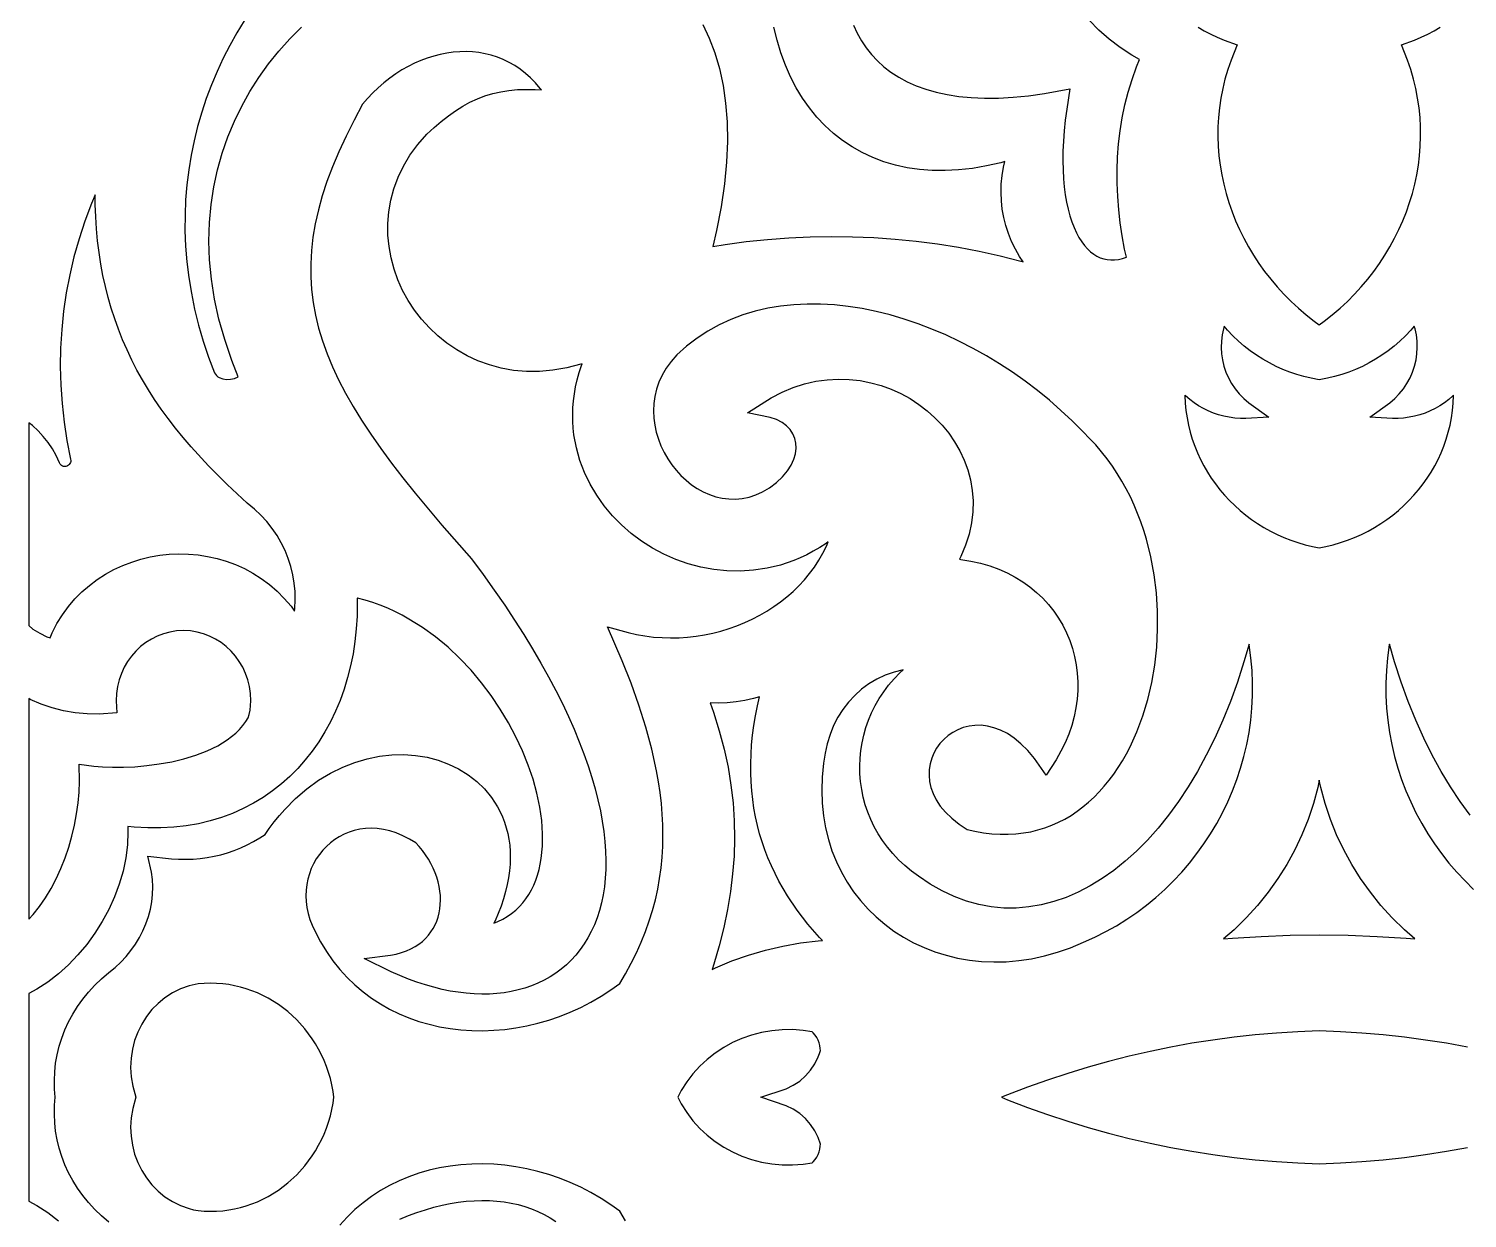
# Model space of a CAD drawing. Extents: x -375 to 375, y -1025 to 1025.
# Drawn here: x -265 to -192.5, y -40 to 19.9 of the extents above; entities that cross this region are included whole.
import ezdxf

# ---------------------------------------------------------------- set-up
doc = ezdxf.new("R2010")
doc.units = 0
doc.layers.add('LAYER_10', color=1, linetype='CONTINUOUS')

msp = doc.modelspace()

# ---------------------------------------------------------------- linework, layer by layer
at = {"layer": 'LAYER_10'}
for points in [[(-254.145, 20.337), (-254.523, 19.721), (-254.879, 19.089), (-255.211, 18.443), (-255.518, 17.783), (-255.801, 17.109), (-256.059, 16.422), (-256.291, 15.723), (-256.496, 15.013), (-256.673, 14.291), (-256.823, 13.56), (-256.944, 12.818), (-257.036, 12.067), (-257.098, 11.308), (-257.13, 10.541), (-257.131, 9.767), (-257.1, 8.986), (-257.037, 8.199), (-256.941, 7.407), (-256.811, 6.609), (-256.647, 5.808), (-256.447, 5.003), (-256.213, 4.194), (-255.942, 3.384), (-255.645, 2.6), (-255.599, 2.533), (-255.537, 2.464), (-255.47, 2.407), (-255.405, 2.365), (-255.232, 2.295), (-255.047, 2.266), (-254.847, 2.276), (-254.64, 2.325), (-254.446, 2.408), (-254.775, 3.225), (-255.132, 4.274), (-255.421, 5.305), (-255.642, 6.318), (-255.798, 7.312), (-255.892, 8.286), (-255.925, 9.24), (-255.899, 10.172), (-255.817, 11.082), (-255.681, 11.969), (-255.493, 12.833), (-255.256, 13.672), (-254.971, 14.487), (-254.642, 15.275), (-254.269, 16.037), (-253.857, 16.772), (-253.406, 17.479), (-252.92, 18.157), (-252.401, 18.807), (-251.85, 19.427), (-251.271, 20.018)], [(-223.463, 20.106), (-223.277, 19.707), (-223.063, 19.328), (-222.822, 18.968), (-222.553, 18.629), (-222.255, 18.31), (-221.928, 18.013), (-221.571, 17.738), (-221.182, 17.486), (-220.762, 17.259), (-220.309, 17.056), (-219.822, 16.88), (-219.301, 16.731), (-218.745, 16.611), (-218.154, 16.521), (-217.526, 16.462), (-216.862, 16.435), (-216.161, 16.442), (-215.423, 16.483), (-214.647, 16.56), (-213.832, 16.674), (-212.557, 16.901), (-212.718, 15.888), (-212.791, 15.326), (-212.848, 14.784), (-212.886, 14.262), (-212.909, 13.76), (-212.915, 13.278), (-212.906, 12.818), (-212.882, 12.379), (-212.844, 11.961), (-212.792, 11.564), (-212.727, 11.19), (-212.65, 10.838), (-212.561, 10.508), (-212.46, 10.201), (-212.35, 9.916), (-212.23, 9.655), (-212.102, 9.418), (-211.965, 9.204), (-211.822, 9.013), (-211.673, 8.845), (-211.518, 8.7), (-211.358, 8.578), (-211.195, 8.478), (-211.027, 8.399), (-210.855, 8.341), (-210.678, 8.304), (-210.496, 8.287), (-210.308, 8.291), (-210.115, 8.317), (-209.915, 8.365), (-209.713, 8.435), (-209.802, 8.838), (-209.925, 9.496), (-210.024, 10.157), (-210.1, 10.819), (-210.152, 11.483), (-210.179, 12.146), (-210.181, 12.809), (-210.157, 13.471), (-210.106, 14.131), (-210.027, 14.788), (-209.921, 15.442), (-209.785, 16.092), (-209.621, 16.737), (-209.426, 17.377), (-209.201, 18.01), (-209.051, 18.375), (-209.431, 18.592), (-210.021, 18.984), (-210.577, 19.409), (-211.099, 19.867), (-211.585, 20.354)], [(-231.051, 20.149), (-230.724, 19.456), (-230.444, 18.713), (-230.212, 17.921), (-230.031, 17.08), (-229.903, 16.189), (-229.829, 15.248), (-229.812, 14.256), (-229.854, 13.213), (-229.957, 12.118), (-230.122, 10.97), (-230.351, 9.769), (-230.54, 8.971), (-229.928, 9.071), (-228.861, 9.214), (-227.792, 9.325), (-226.721, 9.405), (-225.649, 9.454), (-224.577, 9.471), (-223.505, 9.458), (-222.434, 9.413), (-221.365, 9.337), (-220.299, 9.23), (-219.236, 9.092), (-218.177, 8.923), (-217.123, 8.723), (-216.074, 8.493), (-215.032, 8.231), (-214.918, 8.199), (-215.094, 8.464), (-215.307, 8.837), (-215.493, 9.221), (-215.652, 9.615), (-215.783, 10.018), (-215.887, 10.427), (-215.963, 10.843), (-216.01, 11.263), (-216.028, 11.686), (-216.018, 12.111), (-215.978, 12.536), (-215.908, 12.959), (-215.84, 13.244), (-216.043, 13.186), (-216.765, 13.021), (-217.472, 12.899), (-218.163, 12.821), (-218.837, 12.786), (-219.493, 12.794), (-220.131, 12.843), (-220.75, 12.933), (-221.348, 13.064), (-221.926, 13.235), (-222.482, 13.445), (-223.015, 13.693), (-223.524, 13.979), (-224.009, 14.302), (-224.467, 14.661), (-224.9, 15.055), (-225.304, 15.482), (-225.681, 15.943), (-226.029, 16.437), (-226.347, 16.961), (-226.634, 17.515), (-226.891, 18.099), (-227.116, 18.712), (-227.309, 19.351), (-227.469, 20.018)], [(-206.097, 20.016), (-205.788, 19.831), (-205.468, 19.66), (-205.136, 19.502), (-204.794, 19.359), (-204.135, 19.121), (-204.444, 18.345), (-204.607, 17.872), (-204.747, 17.395), (-204.863, 16.916), (-204.956, 16.434), (-205.027, 15.951), (-205.076, 15.467), (-205.102, 14.983), (-205.107, 14.5), (-205.09, 14.017), (-205.052, 13.535), (-204.993, 13.056), (-204.914, 12.58), (-204.813, 12.107), (-204.693, 11.638), (-204.553, 11.174), (-204.393, 10.715), (-204.214, 10.262), (-204.016, 9.816), (-203.799, 9.376), (-203.564, 8.945), (-203.31, 8.522), (-203.038, 8.108), (-202.749, 7.704), (-202.442, 7.311), (-202.118, 6.928), (-201.778, 6.557), (-201.421, 6.199), (-201.047, 5.853), (-200.657, 5.521), (-200.252, 5.203), (-200, 5.021), (-199.748, 5.203), (-199.342, 5.521), (-198.953, 5.853), (-198.579, 6.199), (-198.222, 6.557), (-197.881, 6.928), (-197.558, 7.311), (-197.251, 7.704), (-196.962, 8.108), (-196.69, 8.522), (-196.436, 8.945), (-196.201, 9.376), (-195.984, 9.816), (-195.786, 10.262), (-195.607, 10.715), (-195.447, 11.174), (-195.307, 11.638), (-195.186, 12.107), (-195.086, 12.58), (-195.007, 13.056), (-194.948, 13.535), (-194.91, 14.017), (-194.893, 14.5), (-194.898, 14.983), (-194.924, 15.467), (-194.973, 15.951), (-195.043, 16.434), (-195.137, 16.916), (-195.253, 17.395), (-195.393, 17.872), (-195.556, 18.345), (-195.864, 19.121), (-195.206, 19.359), (-194.864, 19.502), (-194.532, 19.66), (-194.212, 19.831), (-193.903, 20.016)], [(-260.971, -40.165), (-261.335, -39.853), (-261.676, -39.524), (-261.992, -39.18), (-262.282, -38.822), (-262.547, -38.452), (-262.785, -38.07), (-262.996, -37.678), (-263.181, -37.276), (-263.338, -36.866), (-263.468, -36.448), (-263.571, -36.024), (-263.646, -35.594), (-263.693, -35.161), (-263.711, -34.723), (-263.702, -34.284), (-263.667, -33.881), (-263.702, -33.478), (-263.711, -33.038), (-263.693, -32.601), (-263.646, -32.167), (-263.571, -31.738), (-263.468, -31.313), (-263.338, -30.896), (-263.181, -30.485), (-262.996, -30.084), (-262.785, -29.691), (-262.547, -29.31), (-262.282, -28.939), (-261.992, -28.582), (-261.676, -28.238), (-261.335, -27.908), (-260.971, -27.597), (-260.654, -27.344), (-260.368, -27.079), (-260.102, -26.794), (-259.855, -26.491), (-259.631, -26.173), (-259.429, -25.84), (-259.252, -25.495), (-259.1, -25.14), (-258.973, -24.778), (-258.874, -24.409), (-258.804, -24.037), (-258.762, -23.663), (-258.751, -23.288), (-258.771, -22.916), (-258.823, -22.548), (-259.01, -21.746), (-257.818, -21.874), (-257.45, -21.892), (-257.084, -21.894), (-256.723, -21.881), (-256.366, -21.851), (-256.014, -21.805), (-255.667, -21.743), (-255.325, -21.664), (-254.986, -21.568), (-254.653, -21.454), (-254.323, -21.323), (-253.998, -21.174), (-253.677, -21.006), (-253.361, -20.82), (-253.091, -20.642), (-252.885, -20.344), (-252.634, -20.008), (-252.376, -19.689), (-252.109, -19.385), (-251.562, -18.833), (-250.992, -18.343), (-250.404, -17.917), (-249.802, -17.555), (-249.189, -17.253), (-248.571, -17.013), (-247.95, -16.831), (-247.33, -16.706), (-246.715, -16.638), (-246.11, -16.625), (-245.517, -16.666), (-244.94, -16.76), (-244.384, -16.904), (-243.852, -17.099), (-243.348, -17.342), (-242.875, -17.634), (-242.439, -17.972), (-242.043, -18.355), (-241.694, -18.778), (-241.534, -19.011), (-241.389, -19.25), (-241.258, -19.5), (-241.14, -19.759), (-241.037, -20.028), (-240.948, -20.306), (-240.875, -20.593), (-240.818, -20.888), (-240.777, -21.192), (-240.752, -21.503), (-240.745, -21.823), (-240.756, -22.149), (-240.784, -22.483), (-240.831, -22.824), (-240.896, -23.171), (-240.98, -23.524), (-241.084, -23.884), (-241.207, -24.25), (-241.351, -24.622), (-241.515, -24.999), (-241.57, -25.112), (-241.379, -25.034), (-241.129, -24.909), (-240.895, -24.77), (-240.677, -24.618), (-240.475, -24.452), (-240.287, -24.274), (-240.115, -24.082), (-239.956, -23.879), (-239.812, -23.664), (-239.682, -23.436), (-239.565, -23.198), (-239.462, -22.948), (-239.372, -22.688), (-239.296, -22.417), (-239.234, -22.137), (-239.185, -21.851), (-239.126, -21.242), (-239.12, -20.608), (-239.165, -19.948), (-239.262, -19.267), (-239.408, -18.57), (-239.602, -17.863), (-239.843, -17.149), (-240.13, -16.434), (-240.461, -15.722), (-240.834, -15.019), (-241.249, -14.327), (-241.702, -13.653), (-242.194, -13.001), (-242.722, -12.375), (-243.284, -11.78), (-243.879, -11.22), (-244.506, -10.7), (-245.162, -10.224), (-245.849, -9.795), (-246.198, -9.602), (-246.557, -9.422), (-246.922, -9.255), (-247.292, -9.104), (-247.669, -8.967), (-248.051, -8.847), (-248.439, -8.743), (-248.463, -8.738), (-248.455, -8.998), (-248.466, -9.65), (-248.505, -10.293), (-248.572, -10.925), (-248.667, -11.545), (-248.79, -12.153), (-248.939, -12.748), (-249.116, -13.327), (-249.319, -13.892), (-249.548, -14.44), (-249.803, -14.97), (-250.083, -15.481), (-250.388, -15.973), (-250.718, -16.445), (-251.073, -16.894), (-251.451, -17.321), (-251.853, -17.724), (-252.278, -18.102), (-252.725, -18.454), (-253.195, -18.779), (-253.686, -19.076), (-254.199, -19.344), (-254.733, -19.581), (-255.287, -19.788), (-255.86, -19.962), (-256.453, -20.103), (-257.064, -20.21), (-257.694, -20.283), (-258.341, -20.319), (-259.006, -20.318), (-259.687, -20.28), (-260.017, -20.244), (-260.007, -20.515), (-260.031, -21.168), (-260.114, -21.829), (-260.253, -22.488), (-260.444, -23.142), (-260.685, -23.787), (-260.971, -24.418), (-261.301, -25.03), (-261.672, -25.62), (-262.08, -26.183), (-262.524, -26.714), (-262.999, -27.21), (-263.505, -27.665), (-264.038, -28.075), (-264.596, -28.436), (-265, -28.649), (-264.998, -33.881), (-265, -39.113), (-264.596, -39.326), (-264.038, -39.686), (-263.505, -40.097)], [(-192.404, -19.678), (-192.908, -18.987), (-193.395, -18.253), (-193.863, -17.476), (-194.311, -16.658), (-194.738, -15.797), (-195.142, -14.897), (-195.523, -13.956), (-195.879, -12.975), (-196.209, -11.956), (-196.465, -11.064), (-196.472, -11.103), (-196.56, -11.745), (-196.617, -12.385), (-196.644, -13.02), (-196.642, -13.651), (-196.611, -14.277), (-196.551, -14.897), (-196.464, -15.51), (-196.35, -16.116), (-196.209, -16.714), (-196.042, -17.303), (-195.85, -17.882), (-195.633, -18.451), (-195.392, -19.01), (-195.127, -19.556), (-194.838, -20.089), (-194.528, -20.61), (-194.195, -21.116), (-193.841, -21.607), (-193.466, -22.083), (-193.071, -22.543), (-192.656, -22.985), (-192.223, -23.41)], [(-192.528, -31.355), (-193.584, -31.163), (-194.646, -30.996), (-195.712, -30.854), (-196.781, -30.737), (-197.854, -30.644), (-198.93, -30.576), (-200, -30.534), (-201.07, -30.576), (-202.146, -30.644), (-203.219, -30.737), (-204.288, -30.854), (-205.354, -30.996), (-206.416, -31.163), (-207.472, -31.355), (-208.524, -31.57), (-209.57, -31.811), (-210.61, -32.075), (-211.643, -32.364), (-212.669, -32.676), (-213.688, -33.013), (-214.699, -33.373), (-215.701, -33.758), (-216.001, -33.881), (-215.701, -34.004), (-214.699, -34.388), (-213.688, -34.749), (-212.669, -35.086), (-211.643, -35.398), (-210.61, -35.687), (-209.57, -35.951), (-208.524, -36.191), (-207.472, -36.407), (-206.416, -36.598), (-205.354, -36.765), (-204.288, -36.908), (-203.219, -37.025), (-202.146, -37.118), (-201.07, -37.186), (-200, -37.228), (-198.93, -37.186), (-197.854, -37.118), (-196.781, -37.025), (-195.712, -36.908), (-194.646, -36.765), (-193.584, -36.598), (-192.528, -36.407)], [(-234.945, -40.094), (-235.236, -39.61), (-235.676, -39.293), (-236.173, -38.972), (-236.682, -38.677), (-237.201, -38.409), (-237.73, -38.169), (-238.267, -37.956), (-238.811, -37.77), (-239.36, -37.612), (-239.913, -37.481), (-240.468, -37.378), (-241.024, -37.303), (-241.58, -37.255), (-242.134, -37.235), (-242.686, -37.244), (-243.233, -37.28), (-243.774, -37.344), (-244.308, -37.437), (-244.833, -37.557), (-245.349, -37.706), (-245.853, -37.883), (-246.345, -38.088), (-246.823, -38.321), (-247.286, -38.583), (-247.733, -38.873), (-248.162, -39.191), (-248.573, -39.539), (-248.963, -39.915), (-249.332, -40.319)], [(-246.311, -40.011), (-245.877, -39.835), (-245.448, -39.678), (-245.023, -39.54), (-244.602, -39.419), (-244.185, -39.317), (-243.772, -39.233), (-243.365, -39.166), (-242.964, -39.118), (-242.568, -39.088), (-242.179, -39.076), (-241.797, -39.082), (-241.422, -39.106), (-241.055, -39.148), (-240.697, -39.208), (-240.346, -39.286), (-240.006, -39.381), (-239.675, -39.495), (-239.354, -39.627), (-239.044, -39.776), (-238.745, -39.943), (-238.459, -40.128)]]:
    msp.add_lwpolyline(points, dxfattribs=at)
for points in [[(-242.699, -6.765), (-242.109, -7.561), (-241.554, -8.336), (-241.029, -9.098), (-240.532, -9.846), (-240.063, -10.581), (-239.621, -11.303), (-239.207, -12.011), (-238.82, -12.706), (-238.459, -13.388), (-238.124, -14.056), (-237.815, -14.71), (-237.53, -15.35), (-237.271, -15.977), (-237.036, -16.59), (-236.824, -17.19), (-236.636, -17.775), (-236.472, -18.346), (-236.33, -18.904), (-236.21, -19.447), (-236.112, -19.976), (-236.035, -20.491), (-235.98, -20.992), (-235.946, -21.478), (-235.932, -21.95), (-235.938, -22.408), (-235.963, -22.851), (-236.008, -23.279), (-236.072, -23.693), (-236.155, -24.091), (-236.256, -24.475), (-236.375, -24.843), (-236.511, -25.195), (-236.665, -25.532), (-236.836, -25.853), (-237.023, -26.158), (-237.225, -26.446), (-237.443, -26.718), (-237.676, -26.973), (-237.923, -27.21), (-238.184, -27.431), (-238.459, -27.633), (-238.745, -27.818), (-239.044, -27.986), (-239.354, -28.135), (-239.675, -28.267), (-240.006, -28.38), (-240.346, -28.476), (-240.697, -28.554), (-241.055, -28.614), (-241.422, -28.656), (-241.797, -28.68), (-242.179, -28.685), (-242.568, -28.673), (-242.964, -28.643), (-243.365, -28.595), (-243.772, -28.529), (-244.185, -28.445), (-244.602, -28.343), (-245.023, -28.222), (-245.448, -28.083), (-245.877, -27.926), (-246.309, -27.751), (-246.743, -27.558), (-248.106, -26.896), (-246.773, -26.722), (-246.49, -26.666), (-246.226, -26.594), (-245.98, -26.507), (-245.752, -26.406), (-245.542, -26.292), (-245.349, -26.166), (-245.173, -26.028), (-245.014, -25.881), (-244.87, -25.723), (-244.743, -25.556), (-244.63, -25.38), (-244.533, -25.195), (-244.45, -25.003), (-244.383, -24.804), (-244.33, -24.598), (-244.292, -24.386), (-244.27, -24.169), (-244.262, -23.948), (-244.269, -23.723), (-244.292, -23.495), (-244.329, -23.265), (-244.382, -23.033), (-244.449, -22.802), (-244.532, -22.571), (-244.629, -22.341), (-244.742, -22.114), (-244.87, -21.889), (-245.012, -21.669), (-245.169, -21.453), (-245.341, -21.244), (-245.504, -21.066), (-245.818, -20.877), (-246.156, -20.706), (-246.489, -20.57), (-246.815, -20.466), (-247.134, -20.393), (-247.445, -20.349), (-247.749, -20.334), (-248.043, -20.345), (-248.328, -20.381), (-248.603, -20.442), (-248.868, -20.525), (-249.121, -20.63), (-249.363, -20.756), (-249.592, -20.901), (-249.807, -21.065), (-250.008, -21.245), (-250.194, -21.442), (-250.364, -21.654), (-250.517, -21.879), (-250.652, -22.117), (-250.769, -22.366), (-250.866, -22.625), (-250.942, -22.892), (-250.998, -23.168), (-251.031, -23.45), (-251.042, -23.737), (-251.029, -24.029), (-250.992, -24.324), (-250.929, -24.621), (-250.839, -24.92), (-250.722, -25.219), (-250.573, -25.525), (-250.299, -26.053), (-250.001, -26.545), (-249.678, -27.009), (-249.332, -27.442), (-248.963, -27.847), (-248.573, -28.223), (-248.162, -28.57), (-247.733, -28.889), (-247.286, -29.179), (-246.823, -29.441), (-246.345, -29.674), (-245.853, -29.879), (-245.349, -30.056), (-244.833, -30.205), (-244.308, -30.325), (-243.774, -30.417), (-243.233, -30.482), (-242.686, -30.518), (-242.134, -30.526), (-241.58, -30.507), (-241.024, -30.459), (-240.468, -30.384), (-239.913, -30.281), (-239.36, -30.15), (-238.811, -29.992), (-238.267, -29.806), (-237.73, -29.593), (-237.201, -29.352), (-236.682, -29.085), (-236.173, -28.79), (-235.676, -28.468), (-235.236, -28.152), (-234.945, -27.668), (-234.652, -27.134), (-234.385, -26.601), (-234.146, -26.068), (-233.932, -25.534), (-233.743, -25), (-233.579, -24.466), (-233.438, -23.931), (-233.321, -23.396), (-233.226, -22.86), (-233.152, -22.323), (-233.1, -21.785), (-233.069, -21.247), (-233.058, -20.707), (-233.066, -20.166), (-233.093, -19.625), (-233.138, -19.081), (-233.2, -18.537), (-233.28, -17.992), (-233.376, -17.447), (-233.616, -16.347), (-233.914, -15.245), (-234.265, -14.137), (-234.665, -13.024), (-235.11, -11.906), (-235.849, -10.187), (-234.811, -10.478), (-234.387, -10.574), (-233.961, -10.649), (-233.532, -10.702), (-233.102, -10.734), (-232.671, -10.746), (-232.242, -10.737), (-231.813, -10.708), (-231.388, -10.66), (-230.966, -10.592), (-230.548, -10.506), (-230.135, -10.4), (-229.729, -10.277), (-229.329, -10.136), (-228.938, -9.977), (-228.556, -9.801), (-228.184, -9.608), (-227.822, -9.398), (-227.473, -9.173), (-227.136, -8.932), (-226.812, -8.676), (-226.503, -8.405), (-226.21, -8.119), (-225.933, -7.819), (-225.672, -7.506), (-225.43, -7.179), (-225.206, -6.839), (-225.002, -6.487), (-224.819, -6.122), (-224.728, -5.912), (-224.84, -5.991), (-225.159, -6.197), (-225.482, -6.385), (-225.808, -6.556), (-226.137, -6.711), (-226.472, -6.85), (-227.139, -7.076), (-227.813, -7.24), (-228.49, -7.343), (-229.165, -7.387), (-229.835, -7.373), (-230.497, -7.305), (-231.149, -7.185), (-231.786, -7.014), (-232.407, -6.796), (-233.007, -6.531), (-233.584, -6.223), (-234.136, -5.873), (-234.658, -5.483), (-235.148, -5.055), (-235.603, -4.592), (-236.02, -4.095), (-236.395, -3.566), (-236.726, -3.008), (-237.009, -2.422), (-237.24, -1.81), (-237.418, -1.176), (-237.537, -0.524), (-237.574, -0.186), (-237.596, 0.153), (-237.601, 0.496), (-237.59, 0.843), (-237.562, 1.192), (-237.517, 1.545), (-237.455, 1.9), (-237.375, 2.258), (-237.276, 2.617), (-237.159, 2.979), (-237.128, 3.061), (-237.201, 3.036), (-237.906, 2.851), (-238.598, 2.73), (-239.276, 2.671), (-239.937, 2.672), (-240.579, 2.728), (-241.2, 2.838), (-241.8, 2.998), (-242.375, 3.206), (-242.923, 3.46), (-243.444, 3.755), (-243.936, 4.089), (-244.396, 4.459), (-244.823, 4.863), (-245.215, 5.297), (-245.571, 5.759), (-245.89, 6.246), (-246.169, 6.756), (-246.406, 7.284), (-246.601, 7.83), (-246.751, 8.389), (-246.855, 8.959), (-246.91, 9.538), (-246.915, 10.122), (-246.869, 10.708), (-246.769, 11.293), (-246.613, 11.875), (-246.401, 12.449), (-246.13, 13.013), (-245.8, 13.563), (-245.409, 14.097), (-244.954, 14.613), (-244.583, 14.957), (-244.222, 15.266), (-243.864, 15.547), (-243.504, 15.802), (-243.142, 16.029), (-242.776, 16.229), (-242.403, 16.402), (-242.022, 16.548), (-241.631, 16.667), (-241.23, 16.758), (-240.816, 16.824), (-240.389, 16.864), (-239.945, 16.878), (-239.485, 16.868), (-239.174, 16.846), (-239.236, 16.928), (-239.473, 17.203), (-239.721, 17.455), (-239.979, 17.683), (-240.247, 17.889), (-240.523, 18.073), (-240.807, 18.235), (-241.099, 18.375), (-241.398, 18.494), (-241.702, 18.592), (-242.013, 18.669), (-242.328, 18.726), (-242.647, 18.762), (-242.969, 18.777), (-243.294, 18.773), (-243.621, 18.749), (-243.949, 18.704), (-244.278, 18.641), (-244.605, 18.557), (-244.932, 18.455), (-245.256, 18.333), (-245.578, 18.192), (-245.895, 18.033), (-246.208, 17.855), (-246.515, 17.659), (-246.817, 17.445), (-247.111, 17.212), (-247.397, 16.962), (-247.674, 16.695), (-247.942, 16.41), (-248.183, 16.128), (-248.615, 15.326), (-249.019, 14.522), (-249.381, 13.74), (-249.7, 12.979), (-249.979, 12.236), (-250.216, 11.511), (-250.413, 10.803), (-250.569, 10.108), (-250.686, 9.426), (-250.762, 8.756), (-250.8, 8.094), (-250.798, 7.44), (-250.758, 6.791), (-250.679, 6.146), (-250.561, 5.503), (-250.405, 4.859), (-250.21, 4.214), (-249.977, 3.565), (-249.705, 2.911), (-249.395, 2.25), (-249.047, 1.581), (-248.66, 0.901), (-248.235, 0.211), (-247.771, -0.492), (-247.27, -1.21), (-246.73, -1.943), (-246.153, -2.693), (-245.539, -3.461), (-244.198, -5.062)], [(-263.826, -10.498), (-263.58, -10.025), (-263.305, -9.581), (-263.002, -9.166), (-262.673, -8.781), (-262.32, -8.425), (-261.945, -8.1), (-261.551, -7.804), (-261.139, -7.539), (-260.712, -7.304), (-260.27, -7.099), (-259.817, -6.925), (-259.354, -6.782), (-258.883, -6.669), (-258.406, -6.587), (-257.924, -6.536), (-257.441, -6.516), (-256.956, -6.527), (-256.473, -6.57), (-255.993, -6.643), (-255.518, -6.749), (-255.05, -6.886), (-254.591, -7.056), (-254.142, -7.257), (-253.707, -7.491), (-253.286, -7.758), (-252.882, -8.057), (-252.496, -8.389), (-252.132, -8.754), (-251.79, -9.152), (-251.613, -9.393), (-251.597, -9.267), (-251.576, -8.836), (-251.586, -8.407), (-251.627, -7.982), (-251.699, -7.562), (-251.801, -7.148), (-251.932, -6.743), (-252.092, -6.347), (-252.28, -5.962), (-252.496, -5.59), (-252.739, -5.232), (-253.009, -4.889), (-253.306, -4.564), (-253.628, -4.257), (-253.991, -3.958), (-255.013, -3.014), (-255.955, -2.074), (-256.82, -1.132), (-257.226, -0.657), (-257.613, -0.181), (-257.981, 0.297), (-258.331, 0.779), (-258.662, 1.264), (-258.976, 1.753), (-259.272, 2.246), (-259.549, 2.744), (-259.809, 3.247), (-260.051, 3.756), (-260.276, 4.272), (-260.483, 4.793), (-260.673, 5.322), (-260.846, 5.857), (-261.002, 6.401), (-261.141, 6.952), (-261.263, 7.512), (-261.369, 8.081), (-261.458, 8.66), (-261.531, 9.248), (-261.588, 9.846), (-261.629, 10.455), (-261.654, 11.074), (-261.662, 11.558), (-261.847, 11.124), (-262.177, 10.243), (-262.469, 9.352), (-262.722, 8.451), (-262.936, 7.542), (-263.111, 6.626), (-263.246, 5.705), (-263.341, 4.779), (-263.397, 3.849), (-263.414, 2.917), (-263.39, 1.984), (-263.326, 1.052), (-263.221, 0.12), (-263.077, -0.808), (-262.89, -1.74), (-262.883, -1.805), (-262.888, -1.865), (-262.903, -1.919), (-262.927, -1.968), (-262.96, -2.01), (-262.999, -2.045), (-263.043, -2.074), (-263.091, -2.095), (-263.141, -2.107), (-263.193, -2.111), (-263.245, -2.107), (-263.296, -2.092), (-263.344, -2.068), (-263.388, -2.034), (-263.426, -1.989), (-263.458, -1.932), (-263.624, -1.569), (-263.813, -1.232), (-264.027, -0.91), (-264.267, -0.607), (-264.531, -0.322), (-264.817, -0.058), (-264.998, 0.084), (-264.998, -10.127), (-264.788, -10.302), (-264.45, -10.516), (-264.082, -10.687), (-263.927, -10.736)], [(-226.468, -1.753), (-226.385, -1.471), (-226.35, -1.199), (-226.361, -0.941), (-226.415, -0.698), (-226.51, -0.47), (-226.649, -0.259), (-226.831, -0.067), (-227.06, 0.103), (-227.336, 0.248), (-227.66, 0.361), (-228.803, 0.594), (-227.611, 1.345), (-227.053, 1.634), (-226.49, 1.868), (-225.923, 2.048), (-225.355, 2.177), (-224.789, 2.255), (-224.228, 2.285), (-223.672, 2.269), (-223.126, 2.208), (-222.591, 2.104), (-222.07, 1.96), (-221.565, 1.777), (-221.078, 1.557), (-220.611, 1.302), (-220.167, 1.013), (-219.748, 0.693), (-219.356, 0.344), (-218.993, -0.034), (-218.662, -0.438), (-218.365, -0.867), (-218.105, -1.318), (-217.883, -1.791), (-217.703, -2.282), (-217.567, -2.791), (-217.478, -3.315), (-217.437, -3.852), (-217.447, -4.399), (-217.512, -4.954), (-217.631, -5.516), (-217.809, -6.08), (-218.046, -6.646), (-218.121, -6.789), (-218.057, -6.795), (-217.549, -6.875), (-217.061, -6.983), (-216.593, -7.12), (-216.145, -7.282), (-215.719, -7.47), (-215.314, -7.683), (-214.932, -7.918), (-214.572, -8.176), (-214.235, -8.454), (-213.922, -8.752), (-213.633, -9.068), (-213.368, -9.401), (-213.129, -9.75), (-212.915, -10.113), (-212.727, -10.49), (-212.565, -10.879), (-212.429, -11.278), (-212.321, -11.687), (-212.24, -12.104), (-212.187, -12.529), (-212.162, -12.959), (-212.165, -13.393), (-212.197, -13.831), (-212.258, -14.27), (-212.348, -14.711), (-212.468, -15.15), (-212.618, -15.589), (-212.799, -16.024), (-213.009, -16.455), (-213.251, -16.88), (-213.76, -17.663), (-214.349, -16.821), (-214.685, -16.417), (-215.025, -16.075), (-215.367, -15.793), (-215.709, -15.567), (-216.048, -15.392), (-216.382, -15.267), (-216.71, -15.187), (-217.03, -15.149), (-217.34, -15.151), (-217.64, -15.19), (-217.927, -15.264), (-218.2, -15.37), (-218.456, -15.506), (-218.693, -15.669), (-218.909, -15.858), (-219.103, -16.069), (-219.27, -16.3), (-219.41, -16.548), (-219.521, -16.811), (-219.6, -17.087), (-219.645, -17.374), (-219.655, -17.668), (-219.628, -17.97), (-219.56, -18.277), (-219.45, -18.587), (-219.293, -18.9), (-219.087, -19.212), (-218.829, -19.523), (-218.514, -19.828), (-218.141, -20.126), (-217.739, -20.39), (-217.342, -20.482), (-216.911, -20.558), (-216.489, -20.608), (-216.078, -20.634), (-215.676, -20.636), (-215.284, -20.614), (-214.902, -20.57), (-214.53, -20.505), (-214.168, -20.417), (-213.815, -20.31), (-213.472, -20.182), (-213.139, -20.034), (-212.815, -19.868), (-212.501, -19.683), (-212.197, -19.48), (-211.903, -19.26), (-211.618, -19.023), (-211.344, -18.77), (-211.08, -18.501), (-210.826, -18.216), (-210.582, -17.918), (-210.35, -17.605), (-210.128, -17.279), (-209.916, -16.94), (-209.716, -16.589), (-209.529, -16.229), (-209.184, -15.47), (-208.887, -14.675), (-208.638, -13.847), (-208.438, -12.991), (-208.287, -12.113), (-208.187, -11.217), (-208.139, -10.309), (-208.144, -9.395), (-208.202, -8.479), (-208.315, -7.567), (-208.482, -6.664), (-208.706, -5.773), (-208.838, -5.338), (-208.985, -4.906), (-209.146, -4.48), (-209.322, -4.061), (-209.512, -3.65), (-209.717, -3.246), (-209.936, -2.851), (-210.17, -2.466), (-210.419, -2.09), (-210.683, -1.725), (-210.961, -1.371), (-211.255, -1.029), (-211.564, -0.699), (-211.896, -0.375), (-212.444, 0.179), (-213.009, 0.708), (-213.593, 1.22), (-214.197, 1.711), (-214.817, 2.181), (-215.453, 2.629), (-216.103, 3.055), (-216.765, 3.456), (-217.438, 3.833), (-218.121, 4.184), (-218.811, 4.508), (-219.507, 4.804), (-220.208, 5.072), (-220.913, 5.31), (-221.618, 5.517), (-222.324, 5.692), (-223.028, 5.836), (-223.728, 5.946), (-224.424, 6.021), (-225.114, 6.062), (-225.796, 6.066), (-226.468, 6.034), (-227.129, 5.964), (-227.778, 5.856), (-228.414, 5.708), (-229.034, 5.52), (-229.638, 5.291), (-230.223, 5.021), (-230.79, 4.707), (-231.337, 4.35), (-231.862, 3.947), (-232.359, 3.504), (-232.646, 3.176), (-232.891, 2.836), (-233.094, 2.489), (-233.256, 2.135), (-233.379, 1.776), (-233.465, 1.414), (-233.516, 1.05), (-233.532, 0.686), (-233.517, 0.323), (-233.47, -0.037), (-233.393, -0.392), (-233.288, -0.741), (-233.157, -1.08), (-232.999, -1.408), (-232.818, -1.723), (-232.615, -2.023), (-232.391, -2.306), (-232.148, -2.569), (-231.888, -2.811), (-231.613, -3.03), (-231.325, -3.223), (-231.024, -3.389), (-230.714, -3.527), (-230.395, -3.634), (-230.069, -3.709), (-229.738, -3.75), (-229.402, -3.757), (-229.063, -3.726), (-228.722, -3.657), (-228.379, -3.546), (-228.035, -3.392), (-227.695, -3.195), (-227.336, -2.92), (-227.034, -2.631), (-226.79, -2.338), (-226.602, -2.044)], [(-193.411, -0.032), (-193.34, 0.332), (-193.285, 0.7), (-193.249, 1.074), (-193.23, 1.453), (-193.23, 1.471), (-193.265, 1.437), (-193.475, 1.257), (-193.696, 1.091), (-193.926, 0.94), (-194.166, 0.804), (-194.414, 0.684), (-194.669, 0.579), (-194.931, 0.491), (-195.198, 0.419), (-195.471, 0.363), (-195.748, 0.325), (-196.028, 0.304), (-196.311, 0.302), (-197.454, 0.364), (-196.452, 1.087), (-196.196, 1.309), (-195.966, 1.548), (-195.761, 1.803), (-195.581, 2.071), (-195.427, 2.352), (-195.3, 2.644), (-195.199, 2.944), (-195.125, 3.25), (-195.078, 3.562), (-195.06, 3.876), (-195.069, 4.192), (-195.106, 4.508), (-195.173, 4.821), (-195.215, 4.958), (-195.383, 4.759), (-195.653, 4.472), (-195.934, 4.201), (-196.226, 3.946), (-196.529, 3.709), (-196.84, 3.489), (-197.161, 3.285), (-197.489, 3.099), (-197.825, 2.929), (-198.167, 2.776), (-198.515, 2.64), (-198.868, 2.52), (-199.225, 2.418), (-199.587, 2.332), (-200, 2.253), (-200.413, 2.332), (-200.774, 2.418), (-201.132, 2.52), (-201.485, 2.64), (-201.833, 2.776), (-202.175, 2.929), (-202.511, 3.099), (-202.839, 3.285), (-203.159, 3.489), (-203.471, 3.709), (-203.773, 3.946), (-204.066, 4.201), (-204.347, 4.472), (-204.617, 4.759), (-204.785, 4.958), (-204.827, 4.821), (-204.893, 4.508), (-204.931, 4.192), (-204.94, 3.876), (-204.922, 3.562), (-204.875, 3.25), (-204.801, 2.944), (-204.7, 2.644), (-204.573, 2.352), (-204.419, 2.071), (-204.239, 1.803), (-204.034, 1.548), (-203.803, 1.309), (-203.548, 1.087), (-202.546, 0.364), (-203.689, 0.302), (-203.972, 0.304), (-204.252, 0.325), (-204.529, 0.363), (-204.802, 0.419), (-205.069, 0.491), (-205.331, 0.579), (-205.586, 0.684), (-205.834, 0.804), (-206.074, 0.94), (-206.304, 1.091), (-206.525, 1.257), (-206.735, 1.437), (-206.77, 1.471), (-206.77, 1.453), (-206.751, 1.074), (-206.715, 0.7), (-206.66, 0.332), (-206.589, -0.032), (-206.5, -0.39), (-206.395, -0.741), (-206.273, -1.086), (-206.136, -1.424), (-205.984, -1.755), (-205.816, -2.077), (-205.634, -2.392), (-205.438, -2.698), (-205.228, -2.994), (-205.005, -3.282), (-204.768, -3.559), (-204.52, -3.825), (-204.259, -4.081), (-203.986, -4.326), (-203.702, -4.559), (-203.407, -4.78), (-203.102, -4.988), (-202.786, -5.183), (-202.461, -5.364), (-202.127, -5.532), (-201.784, -5.685), (-201.432, -5.824), (-201.072, -5.947), (-200.705, -6.055), (-200.331, -6.147), (-200, -6.212), (-199.669, -6.147), (-199.295, -6.055), (-198.928, -5.947), (-198.568, -5.824), (-198.216, -5.685), (-197.873, -5.532), (-197.539, -5.364), (-197.214, -5.183), (-196.898, -4.988), (-196.593, -4.78), (-196.298, -4.559), (-196.014, -4.326), (-195.741, -4.081), (-195.48, -3.825), (-195.231, -3.559), (-194.995, -3.282), (-194.772, -2.994), (-194.562, -2.698), (-194.366, -2.392), (-194.184, -2.077), (-194.016, -1.755), (-193.864, -1.424), (-193.727, -1.086), (-193.605, -0.741), (-193.5, -0.39)], [(-255.235, -16.033), (-255.001, -15.879), (-254.781, -15.716), (-254.576, -15.543), (-254.389, -15.359), (-254.219, -15.166), (-254.068, -14.962), (-253.95, -14.771), (-253.899, -14.6), (-253.854, -14.383), (-253.825, -14.152), (-253.814, -13.91), (-253.832, -13.547), (-253.883, -13.196), (-253.967, -12.858), (-254.082, -12.534), (-254.225, -12.225), (-254.395, -11.934), (-254.591, -11.663), (-254.81, -11.412), (-255.051, -11.184), (-255.313, -10.981), (-255.593, -10.805), (-255.889, -10.657), (-256.2, -10.538), (-256.525, -10.452), (-256.862, -10.398), (-257.209, -10.38), (-257.556, -10.398), (-257.892, -10.452), (-258.217, -10.538), (-258.529, -10.657), (-258.825, -10.805), (-259.105, -10.981), (-259.366, -11.184), (-259.608, -11.412), (-259.827, -11.663), (-260.023, -11.934), (-260.193, -12.225), (-260.336, -12.534), (-260.45, -12.858), (-260.534, -13.196), (-260.586, -13.547), (-260.603, -13.908), (-260.572, -14.514), (-261.458, -14.58), (-262.059, -14.575), (-262.655, -14.521), (-263.243, -14.419), (-263.82, -14.272), (-264.382, -14.078), (-264.926, -13.84), (-264.998, -13.802), (-264.998, -24.906), (-264.777, -24.675), (-264.453, -24.274), (-264.15, -23.839), (-263.87, -23.372), (-263.612, -22.879), (-263.378, -22.363), (-263.169, -21.83), (-262.985, -21.283), (-262.827, -20.728), (-262.695, -20.169), (-262.591, -19.609), (-262.515, -19.055), (-262.467, -18.511), (-262.448, -17.98), (-262.465, -17.097), (-261.728, -17.203), (-261.283, -17.241), (-260.781, -17.261), (-260.234, -17.258), (-259.652, -17.231), (-259.045, -17.178), (-258.425, -17.096), (-257.801, -16.982), (-257.185, -16.835), (-256.586, -16.653), (-256.016, -16.434), (-255.48, -16.174)], [(-222.966, -18.764), (-223.046, -18.376), (-223.102, -17.986), (-223.134, -17.593), (-223.143, -17.2), (-223.129, -16.807), (-223.091, -16.414), (-223.029, -16.025), (-222.944, -15.639), (-222.835, -15.257), (-222.702, -14.881), (-222.547, -14.513), (-222.367, -14.152), (-222.165, -13.801), (-221.938, -13.459), (-221.689, -13.13), (-221.416, -12.813), (-221.12, -12.51), (-220.951, -12.358), (-221.412, -12.47), (-221.86, -12.628), (-222.283, -12.826), (-222.681, -13.063), (-223.052, -13.336), (-223.395, -13.642), (-223.708, -13.981), (-223.991, -14.349), (-224.242, -14.745), (-224.459, -15.166), (-224.641, -15.609), (-224.786, -16.073), (-224.893, -16.556), (-224.962, -17.062), (-225.033, -17.752), (-225.058, -18.419), (-225.037, -19.068), (-224.974, -19.699), (-224.87, -20.311), (-224.725, -20.902), (-224.542, -21.473), (-224.323, -22.021), (-224.068, -22.547), (-223.78, -23.049), (-223.459, -23.526), (-223.107, -23.978), (-222.726, -24.403), (-222.317, -24.8), (-221.881, -25.169), (-221.421, -25.509), (-220.937, -25.818), (-220.43, -26.095), (-219.904, -26.34), (-219.358, -26.551), (-218.795, -26.727), (-218.216, -26.868), (-217.622, -26.971), (-217.015, -27.037), (-216.397, -27.065), (-215.769, -27.052), (-215.132, -26.998), (-214.488, -26.902), (-213.838, -26.763), (-213.184, -26.58), (-212.528, -26.352), (-211.866, -26.075), (-211.299, -25.819), (-210.748, -25.54), (-210.212, -25.239), (-209.691, -24.915), (-209.187, -24.569), (-208.7, -24.202), (-208.23, -23.816), (-207.777, -23.41), (-207.344, -22.985), (-206.929, -22.543), (-206.534, -22.083), (-206.159, -21.607), (-205.805, -21.116), (-205.472, -20.61), (-205.161, -20.089), (-204.873, -19.556), (-204.608, -19.01), (-204.367, -18.451), (-204.15, -17.882), (-203.958, -17.303), (-203.791, -16.714), (-203.65, -16.116), (-203.536, -15.51), (-203.449, -14.897), (-203.389, -14.277), (-203.358, -13.651), (-203.356, -13.02), (-203.383, -12.385), (-203.44, -11.745), (-203.528, -11.103), (-203.535, -11.064), (-203.791, -11.956), (-204.121, -12.975), (-204.477, -13.956), (-204.858, -14.897), (-205.262, -15.797), (-205.689, -16.658), (-206.137, -17.476), (-206.605, -18.253), (-207.091, -18.987), (-207.596, -19.678), (-208.118, -20.324), (-208.655, -20.925), (-209.206, -21.481), (-209.771, -21.991), (-210.347, -22.453), (-210.935, -22.868), (-211.533, -23.233), (-212.14, -23.549), (-212.754, -23.815), (-213.374, -24.028), (-213.999, -24.189), (-214.628, -24.297), (-215.259, -24.351), (-215.89, -24.349), (-216.521, -24.291), (-217.148, -24.177), (-217.771, -24.005), (-218.387, -23.775), (-218.996, -23.488), (-219.596, -23.142), (-220.179, -22.742), (-220.535, -22.486), (-220.873, -22.209), (-221.188, -21.917), (-221.48, -21.61), (-221.748, -21.289), (-221.992, -20.956), (-222.214, -20.612), (-222.411, -20.258), (-222.585, -19.895), (-222.736, -19.524), (-222.863, -19.147)], [(-228.392, -19.761), (-228.472, -19.328), (-228.537, -18.89), (-228.586, -18.445), (-228.619, -17.994), (-228.636, -17.537), (-228.637, -17.074), (-228.621, -16.604), (-228.589, -16.128), (-228.54, -15.646), (-228.475, -15.158), (-228.392, -14.663), (-228.292, -14.162), (-228.187, -13.708), (-228.494, -13.8), (-228.932, -13.901), (-229.376, -13.972), (-229.823, -14.014), (-230.272, -14.026), (-230.681, -14.009), (-230.51, -14.489), (-230.219, -15.423), (-229.976, -16.345), (-229.78, -17.257), (-229.63, -18.161), (-229.526, -19.059), (-229.466, -19.953), (-229.45, -20.845), (-229.477, -21.736), (-229.545, -22.629), (-229.656, -23.525), (-229.806, -24.427), (-229.995, -25.336), (-230.223, -26.255), (-230.488, -27.185), (-230.57, -27.441), (-230.408, -27.362), (-229.584, -27.017), (-228.742, -26.719), (-227.884, -26.467), (-227.014, -26.264), (-226.132, -26.108), (-225.241, -26.002), (-225.017, -25.988), (-225.173, -25.828), (-225.76, -25.156), (-226.297, -24.459), (-226.784, -23.738), (-227.218, -22.993), (-227.596, -22.225), (-227.766, -21.828), (-227.921, -21.427), (-228.061, -21.02), (-228.186, -20.606), (-228.297, -20.187)], [(-200, -25.693), (-198.537, -25.723), (-197.079, -25.781), (-195.624, -25.868), (-195.182, -25.903), (-195.709, -25.444), (-196.321, -24.844), (-196.893, -24.214), (-197.425, -23.554), (-197.914, -22.867), (-198.361, -22.155), (-198.765, -21.42), (-199.124, -20.663), (-199.437, -19.887), (-199.703, -19.093), (-199.922, -18.283), (-200, -17.908), (-200.078, -18.283), (-200.297, -19.093), (-200.563, -19.887), (-200.876, -20.663), (-201.235, -21.42), (-201.639, -22.155), (-202.086, -22.867), (-202.575, -23.554), (-203.107, -24.214), (-203.679, -24.844), (-204.29, -25.444), (-204.818, -25.903), (-204.376, -25.868), (-202.921, -25.781), (-201.463, -25.723)], [(-259.849, -31.917), (-259.871, -32.378), (-259.843, -32.845), (-259.765, -33.313), (-259.605, -33.881), (-259.765, -34.449), (-259.843, -34.917), (-259.871, -35.383), (-259.849, -35.845), (-259.78, -36.298), (-259.666, -36.739), (-259.508, -37.162), (-259.309, -37.566), (-259.07, -37.944), (-258.794, -38.294), (-258.483, -38.612), (-258.139, -38.894), (-257.763, -39.136), (-257.358, -39.334), (-256.92, -39.487), (-256.698, -39.543), (-256.47, -39.586), (-256.162, -39.612), (-255.849, -39.621), (-255.539, -39.615), (-255.232, -39.592), (-254.928, -39.553), (-254.629, -39.5), (-254.334, -39.431), (-254.045, -39.348), (-253.76, -39.25), (-253.481, -39.138), (-253.208, -39.013), (-252.944, -38.876), (-252.429, -38.559), (-251.948, -38.194), (-251.502, -37.783), (-251.093, -37.328), (-250.723, -36.83), (-250.557, -36.571), (-250.401, -36.3), (-250.257, -36.02), (-250.126, -35.732), (-250.007, -35.435), (-249.902, -35.131), (-249.81, -34.819), (-249.732, -34.5), (-249.669, -34.175), (-249.626, -33.881), (-249.669, -33.587), (-249.732, -33.261), (-249.81, -32.942), (-249.902, -32.631), (-250.007, -32.326), (-250.126, -32.03), (-250.257, -31.741), (-250.401, -31.462), (-250.557, -31.19), (-250.723, -30.931), (-251.093, -30.433), (-251.502, -29.979), (-251.948, -29.568), (-252.429, -29.203), (-252.944, -28.886), (-253.208, -28.749), (-253.481, -28.623), (-253.76, -28.512), (-254.045, -28.414), (-254.334, -28.331), (-254.629, -28.262), (-254.928, -28.208), (-255.232, -28.17), (-255.539, -28.147), (-255.849, -28.14), (-256.162, -28.15), (-256.466, -28.175), (-256.924, -28.276), (-257.358, -28.427), (-257.763, -28.626), (-258.139, -28.868), (-258.483, -29.15), (-258.794, -29.467), (-259.07, -29.817), (-259.309, -30.196), (-259.508, -30.599), (-259.666, -31.023), (-259.78, -31.464)], [(-225.406, -35.563), (-225.62, -35.243), (-225.875, -34.955), (-226.168, -34.7), (-226.495, -34.484), (-226.852, -34.309), (-228.129, -33.881), (-226.852, -33.453), (-226.495, -33.278), (-226.168, -33.062), (-225.875, -32.807), (-225.62, -32.518), (-225.406, -32.199), (-225.235, -31.849), (-225.17, -31.672), (-225.127, -31.526), (-225.133, -31.417), (-225.156, -31.274), (-225.194, -31.135), (-225.246, -31), (-225.313, -30.871), (-225.393, -30.748), (-225.486, -30.632), (-225.535, -30.583), (-225.988, -30.511), (-226.523, -30.472), (-227.053, -30.477), (-227.576, -30.526), (-228.089, -30.616), (-228.591, -30.748), (-229.077, -30.918), (-229.547, -31.127), (-229.996, -31.373), (-230.423, -31.654), (-230.825, -31.97), (-231.199, -32.318), (-231.544, -32.697), (-231.856, -33.107), (-232.133, -33.546), (-232.305, -33.881), (-232.133, -34.216), (-231.856, -34.655), (-231.544, -35.065), (-231.199, -35.444), (-230.825, -35.792), (-230.423, -36.108), (-229.996, -36.389), (-229.547, -36.634), (-229.077, -36.843), (-228.591, -37.014), (-228.089, -37.145), (-227.576, -37.236), (-227.053, -37.285), (-226.523, -37.29), (-225.988, -37.25), (-225.535, -37.178), (-225.486, -37.13), (-225.393, -37.014), (-225.313, -36.891), (-225.246, -36.762), (-225.194, -36.627), (-225.156, -36.488), (-225.133, -36.345), (-225.127, -36.242), (-225.237, -35.908)]]:
    msp.add_lwpolyline(points, close=True, dxfattribs=at)

doc.saveas('drawing.dxf')
